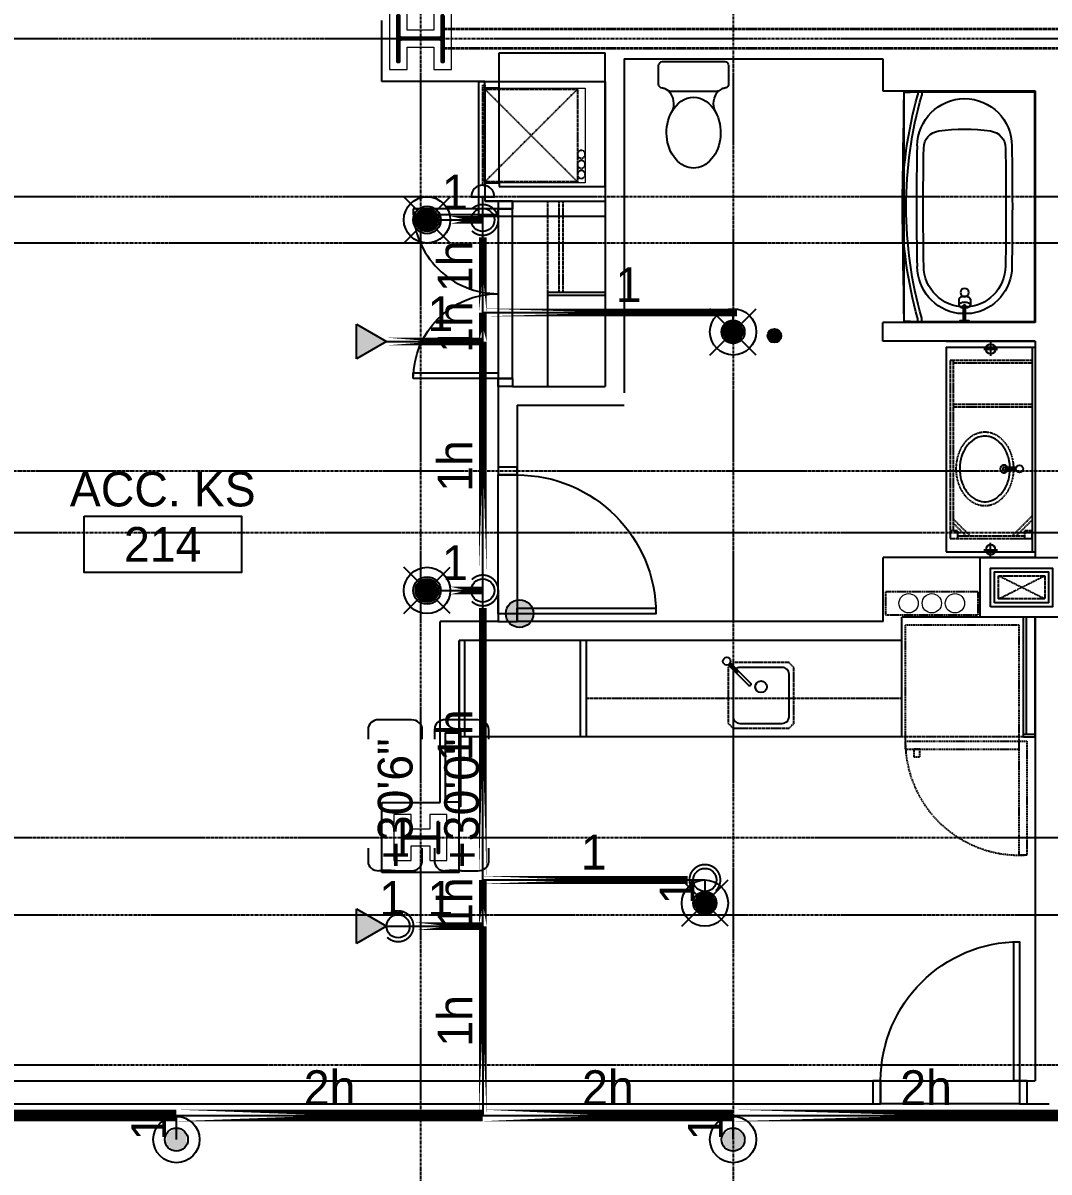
# Model space of a CAD drawing. Header units: inches. Extents: x -6955 to 13123, y -1334 to 3701.
# Drawn here: x 1257.6 to 1523.5, y 1671.9 to 1969.6 of the extents above; entities that cross this region are included whole.
import ezdxf
from ezdxf.enums import TextEntityAlignment as Align
from ezdxf.xclip import XClip

# ---------------------------------------------------------------- set-up
doc = ezdxf.new("R2010")
doc.units = ezdxf.units.IN
doc.header["$MEASUREMENT"] = 0
doc.header["$XCLIPFRAME"] = 2
for name, pattern in [('CENTER2', [1.125, 0.75, -0.125, 0.125, -0.125]), ('DASHDOT2', [0.5, 0.25, -0.125, 0, -0.125]), ('HIDDEN2', [0.1875, 0.125, -0.0625])]:
    doc.linetypes.add(name, pattern=pattern)
for name, color, linetype, lineweight in [('A-Detl-Hatch', 1, 'Continuous', 18), ('A-Detl-Wide', 2, 'Continuous', 35), ('S-Detl-Hatch', 1, 'Continuous', 18), ('S-Detl-Wide', 3, 'Continuous', 35)]:
    doc.layers.add(name, color=color, linetype=linetype, lineweight=lineweight)
for name, color, linetype in [('A-Door', 7, 'Continuous'), ('A-Door-Head', 8, 'Continuous'), ('A-Eqpm', 4, 'Continuous'), ('A-Eqpm-NIC', 5, 'DASHDOT2'), ('A-Flor-Case', 6, 'Continuous'), ('A-Flor-Case-Hidden', 8, 'HIDDEN2'), ('A-Flor-Outline', 4, 'Continuous'), ('A-Flor-Ovhd', 1, 'HIDDEN2'), ('A-Flor-Pfix', 7, 'Continuous'), ('A-Flor-Spcl', 5, 'Continuous'), ('A-Flor-Wall Mtd Fixture', 7, 'Continuous'), ('A-Grid(SmallScale)', 11, 'CENTER2'), ('A-HVAC', 6, 'HIDDEN2'), ('A-Tag-Rm(Scale)', 7, 'Continuous'), ('A-Wall-Full', 7, 'Continuous'), ('F-SPRK-HEAD-N', 2, 'Continuous'), ('F-SPRK-HEAD-N @ 1 (1)', 2, 'Continuous'), ('F-SPRK-HEAD-N @ 1 (2)', 2, 'Continuous'), ('F-SPRK-HEAD-N @ 48', 2, 'Continuous'), ('F-SPRK-HEAD-N @ 96', 2, 'Continuous'), ('headdn', 7, 'Continuous'), ('HEIGHT', 7, 'Continuous'), ('PIPEBL', 4, 'Continuous'), ('pipemn', 6, 'Continuous'), ('PIPESPC', 7, 'Continuous'), ('spk-cap', 7, 'Continuous'), ('spk-piperise', 7, 'Continuous'), ('TIDYPIPE', 7, 'Continuous')]:
    doc.layers.add(name, color=color, linetype=linetype)
doc.layers.add('G-Anno-Nplt', color=140, linetype='Continuous', lineweight=18, plot=False)
doc.styles.add('PIPE', font='PIPE.SHX')

# ---------------------------------------------------------------- blocks, each defined once
blk = doc.blocks.new('*U19')
at = {"layer": 'A-Detl-Hatch'}
h = blk.add_hatch(dxfattribs=at)
h.set_pattern_fill('ANSI32', color=256, scale=6, style=0)
h.set_pattern_definition([(45, (0, -6.06), (-1.591, 1.591), []), (45, (1.0607, -6.06), (-1.591, 1.591), [])])
edge = h.paths.add_edge_path()
edge.add_line((6, -12.12), (6, -11.515))
edge.add_line((6, -11.515), (0.795, -11.515))
edge.add_arc((0.795, -10.915), 0.6, 180, 270, ccw=False)
edge.add_line((0.195, -10.915), (0.195, -1.205))
edge.add_arc((0.795, -1.205), 0.6, 90, 180, ccw=False)
edge.add_line((0.795, -0.605), (6, -0.605))
edge.add_line((6, -0.605), (6, 0))
edge.add_line((6, 0), (-6, 0))
edge.add_line((-6, 0), (-6, -0.605))
edge.add_line((-6, -0.605), (-0.795, -0.605))
edge.add_arc((-0.795, -1.205), 0.6, 0, 90, ccw=False)
edge.add_line((-0.195, -1.205), (-0.195, -10.915))
edge.add_arc((-0.795, -10.915), 0.6, 270, 360, ccw=False)
edge.add_line((-0.795, -11.515), (-6, -11.515))
edge.add_line((-6, -11.515), (-6, -12.12))
edge.add_line((-6, -12.12), (6, -12.12))
at = {"color": 0, "linetype": 'ByBlock'}
blk.add_lwpolyline([(6, -12.12), (6, -11.515), (0.795, -11.515, -0.4142136), (0.195, -10.915), (0.195, -1.205, -0.4142136), (0.795, -0.605), (6, -0.605), (6, 0), (-6, 0), (-6, -0.605), (-0.795, -0.605, -0.4142136), (-0.195, -1.205), (-0.195, -10.915, -0.4142136), (-0.795, -11.515), (-6, -11.515), (-6, -12.12)], format="xyb", close=True, dxfattribs=at)
blk = doc.blocks.new('W12X65')
at = {"layer": 'S-Detl-Hatch'}
blk.add_lwpolyline([(13860.59, -7310.28), (13860.59, -7305.67), (13854.79, -7305.67), (13854.79, -7298.76), (13860.59, -7298.76), (13860.59, -7294.16), (13844.59, -7294.16), (13844.59, -7298.76), (13850.4, -7298.76), (13850.4, -7305.67), (13844.59, -7305.67), (13844.59, -7310.28)], close=True, dxfattribs=at)
at = {"layer": 'A-Detl-Wide'}
blk.add_blockref('*U19', (13852.59, -7296.16), dxfattribs=at)
blk = doc.blocks.new('*U18')
at = {"layer": 'A-Detl-Hatch'}
h = blk.add_hatch(dxfattribs=at)
h.set_pattern_fill('ANSI32', color=256, scale=6, style=0)
h.set_pattern_definition([(45, (0, -4.865), (-1.591, 1.591), []), (45, (1.0607, -4.865), (-1.591, 1.591), [])])
edge = h.paths.add_edge_path()
edge.add_line((3.98, -9.73), (3.98, -9.295))
edge.add_line((3.98, -9.295), (0.645, -9.295))
edge.add_arc((0.645, -8.795), 0.5, 180, 270, ccw=False)
edge.add_line((0.145, -8.795), (0.145, -0.935))
edge.add_arc((0.645, -0.935), 0.5, 90, 180, ccw=False)
edge.add_line((0.645, -0.435), (3.98, -0.435))
edge.add_line((3.98, -0.435), (3.98, 0))
edge.add_line((3.98, 0), (-3.98, 0))
edge.add_line((-3.98, 0), (-3.98, -0.435))
edge.add_line((-3.98, -0.435), (-0.645, -0.435))
edge.add_arc((-0.645, -0.935), 0.5, 0, 90, ccw=False)
edge.add_line((-0.145, -0.935), (-0.145, -8.795))
edge.add_arc((-0.645, -8.795), 0.5, -90, 0, ccw=False)
edge.add_line((-0.645, -9.295), (-3.98, -9.295))
edge.add_line((-3.98, -9.295), (-3.98, -9.73))
edge.add_line((-3.98, -9.73), (3.98, -9.73))
at = {"color": 0, "linetype": 'ByBlock'}
blk.add_lwpolyline([(3.98, -9.73), (3.98, -9.295), (0.645, -9.295, -0.4142136), (0.145, -8.795), (0.145, -0.935, -0.4142136), (0.645, -0.435), (3.98, -0.435), (3.98, 0), (-3.98, 0), (-3.98, -0.435), (-0.645, -0.435, -0.4142136), (-0.145, -0.935), (-0.145, -8.795, -0.4142136), (-0.645, -9.295), (-3.98, -9.295), (-3.98, -9.73)], format="xyb", close=True, dxfattribs=at)
blk = doc.blocks.new('W10X33')
at = {"layer": 'S-Detl-Hatch'}
blk.add_lwpolyline([(13773.78, -7310.28), (13773.78, -7305.84), (13769.95, -7305.84), (13769.95, -7300.98), (13773.78, -7300.98), (13773.78, -7296.55), (13761.82, -7296.55), (13761.82, -7300.98), (13765.66, -7300.98), (13765.66, -7305.84), (13761.82, -7305.84), (13761.82, -7310.28)], close=True, dxfattribs=at)
at = {"layer": 'A-Detl-Wide'}
blk.add_blockref('*U18', (13767.8, -7298.55), dxfattribs=at)
blk = doc.blocks.new('shower head')
for p, q in [((0.5, 0.25), (4.48, 0.25)), ((6.04, 1.5), (4.5, 1.5)), ((0.5, -0.25), (4.48, -0.25)), ((6.02, -1.5), (4.49, -1.5))]:
    blk.add_line(p, q)
blk.add_lwpolyline([(0, -1.12), (0.5, -1.12), (0.5, 1.12), (0, 1.12)], close=True)
at = {"extrusion": (0, 0, -1)}
for centre, start_param, end_param in [((4.5, 0), 4.878708, 10.826996), ((6.02, 0), 6.265998, 9.430839)]:
    blk.add_ellipse(centre, major_axis=(0, 1.5), ratio=0.483735, start_param=start_param, end_param=end_param, dxfattribs=at)
blk.add_open_spline([(4.48, 0.25), (4.49, 0.2), (4.49, 0.16), (4.49, 0.11), (4.5, 0.04), (4.5, -0.04), (4.49, -0.11), (4.49, -0.16), (4.49, -0.21), (4.48, -0.25)], degree=3, knots=[7.6339989, 7.6339989, 7.6339989, 7.6339989, 7.7552894, 7.7552894, 7.7552894, 7.9540134, 7.9540134, 7.9540134, 8.074038, 8.074038, 8.074038, 8.074038])
blk = doc.blocks.new('shower curtain rod')
for p, q in [((-59.75, 0), (-60, 0)), ((-59.75, -2.5), (-59.75, 0)), ((-0.25, 0), (0, 0)), ((-0.25, -2.5), (-0.25, 0)), ((-59.75, -2.5), (-60, -2.5)), ((-59.75, -0.75), (-58.86, -0.75)), ((-59.75, -1.75), (-59, -1.75)), ((-0.25, -0.75), (-1.14, -0.75)), ((-0.25, -1.75), (-1, -1.75)), ((-0.25, -2.5), (0, -2.5))]:
    blk.add_line(p, q)
for centre, radius, start, end in [((-30, 101.37), 107.12, 254.2934, 285.7066), ((-30, 101.34), 106.09, 254.2167, 285.7833)]:
    blk.add_arc(centre, radius, start, end)
blk = doc.blocks.new('ADA Tub')
for p, q in [((0.12, -32.25), (0.12, -0.31)), ((59.44, -0.12), (0.31, -0.12)), ((59.63, -32.25), (59.63, -0.31)), ((2.25, -16.5), (2.25, -20)), ((0.19, -33.86), (0.19, -32.36)), ((59.56, -33.86), (59.56, -32.36)), ((-0.07, -33.87), (59.81, -33.87))]:
    blk.add_line(p, q)
blk.add_circle((7.62, -18.25), 1.09)
for centre, radius, start, end in [((0.31, -0.31), 0.188, 90, 180), ((59.44, -0.31), 0.188, 0, 90), ((30, -982.48), 976.6, 89.08325, 90.91675), ((14.37, -18.25), 12.25, 90, 171.7868), ((14.5, -18.25), 10.59, 90, 180), ((29.77, -940.73), 933.2, 89.06218, 90.93782), ((45.05, -12.16), 4.5, 8.0478, 90), ((45.62, -18.25), 12.25, 270, 90), ((1.97, -18.25), 48, 351.9522, 8.0478), ((14.37, -18.25), 12.25, 188.2132, 270), ((14.5, -18.25), 10.59, 180, 270), ((45.05, -24.34), 4.5, 270, 351.9522), ((29.77, 904.23), 933.2, 269.06218, 270.93782), ((0.25, -32.25), 0.13, 180, 241.143), ((30, 945.98), 976.6, 269.08325, 270.91675), ((59.5, -32.25), 0.13, 298.857, 0), ((0.25, -33.69), 0.13, 246.6399, 270), ((29.87, 1136.13), 1170.38, 268.54955, 271.45045), ((59.81, -33.81), 0.06, 270, 0)]:
    blk.add_arc(centre, radius, start, end)
at = {"layer": 'A-Flor-Pfix'}
blk.add_blockref('shower head', (-0.13, -18.25), dxfattribs=at)
at = {"layer": 'A-Flor-Spcl'}
blk.add_blockref('shower curtain rod', (59.87, -28.62), dxfattribs=at)
blk = doc.blocks.new('Toiliet American Std Cadet Pro')
for p, q in [((5.84, 9.06), (1, 9.06)), ((0, 8.06), (0, -8.06)), ((6.84, 7.9), (6.84, 8.06)), ((7.53, 6.52), (7, 7.36)), ((7.69, -5.98), (7.69, 5.98)), ((6.84, -8.06), (6.84, -7.9)), ((7, -7.36), (7.53, -6.52)), ((1, -9.06), (5.84, -9.06))]:
    blk.add_line(p, q)
for centre, radius, start, end in [((1, 8.06), 1, 90, 180), ((5.84, 8.06), 1, 0, 90), ((7.84, 7.9), 1, 180, 212.4157), ((6.69, 5.98), 1, 0, 32.4157), ((10.89, 10.1), 4.91, 226.8784, 295.5831), ((10.89, -10.1), 4.91, 64.417, 133.1217), ((1, -8.06), 1, 180, 270), ((5.84, -8.06), 1, 270, 0), ((7.84, -7.9), 1, 147.5844, 180), ((6.69, -5.98), 1, 327.5844, 0)]:
    blk.add_arc(centre, radius, start, end)
for start_param, end_param in [(4.086017, 8.480354), (2.197169, 4.086017)]:
    blk.add_ellipse((18.39, 0), major_axis=(9.17, 0), ratio=0.762999, start_param=start_param, end_param=end_param)
blk = doc.blocks.new('22in door')
blk.add_lwpolyline([(0, -22), (1.5, -22), (1.5, 0), (0, 0)], close=True)
blk.add_arc((0, 0), 22, 270, 0)
blk = doc.blocks.new('36in door')
blk.add_lwpolyline([(-1.5, -36), (0, -36), (0, 0), (-1.5, 0)], close=True)
blk.add_arc((0, 0), 36, 180, 270)
blk = doc.blocks.new('HVAC UNIT NICHE')
at = {"layer": 'A-Door-Head'}
blk.add_lwpolyline([(4, 0), (28.5, 0), (28.5, -3.75), (4, -3.75)], close=True, dxfattribs=at)
at = {"layer": 'A-HVAC'}
for p, q in [((4.25, 0), (28.25, -24)), ((4.25, -24), (28.25, 0))]:
    blk.add_line(p, q, dxfattribs=at)
for points in [[(3.25, 0), (29.25, 0), (29.25, 0.5), (3.25, 0.5)], [(4.25, -24), (28.25, -24), (28.25, 0), (4.25, 0)]]:
    blk.add_lwpolyline(points, close=True, dxfattribs=at)
for centre in [(21.13, -25), (23.75, -25), (26.36, -25)]:
    blk.add_circle(centre, 1, dxfattribs=at)
at = {"layer": 'A-Wall-Full'}
for p, q in [((4, 0), (0, 0)), ((4, -3.75), (4, 0)), ((28.5, 0), (33.25, 0)), ((28.5, -3.75), (28.5, 0)), ((33.25, 0), (33.25, -26)), ((4, -3.75), (0, -3.75)), ((28.5, -3.75), (29.5, -3.75)), ((29.5, -3.75), (29.5, -26))]:
    blk.add_line(p, q, dxfattribs=at)
at = {"layer": 'G-Anno-Nplt'}
blk.add_lwpolyline([(4, 0), (4, -26), (28.5, -26), (28.5, 0)], close=True, dxfattribs=at)
blk = doc.blocks.new('sink1915rear')
for p, q in [((-0.37, -1.9), (-0.37, -5.29)), ((-0.12, -1.97), (-0.12, -4.54)), ((0.13, -1.97), (0.13, -4.54)), ((0.38, -1.9), (0.38, -5.29)), ((0.38, -5.29), (-0.37, -5.29)), ((0.13, -4.54), (-0.12, -4.54))]:
    blk.add_line(p, q)
blk.add_circle((0, -1.04), 0.938)
for start, end in [(112.0243, 67.9757), (138.5829, 221.4171), (318.587, 41.413), (264.1135, 275.8865)]:
    blk.add_arc((0, -5.04), 1, start, end)
blk.add_open_spline([(-0.75, -3.54), (-1.37, -3.58), (-1.99, -3.68), (-3.59, -4.07), (-4.53, -4.46), (-6.15, -5.47), (-6.84, -6.09), (-7.86, -7.44), (-8.21, -8.17), (-8.46, -9.28), (-8.5, -9.65), (-8.5, -10.01), (-8.5, -10.59), (-8.4, -11.17), (-7.93, -12.47), (-7.49, -13.18), (-6.28, -14.46), (-5.51, -15.02), (-3.75, -15.9), (-2.76, -16.21), (-0.69, -16.54), (0.38, -16.56), (2.47, -16.29), (3.47, -16), (5.27, -15.17), (6.07, -14.63), (7.34, -13.38), (7.81, -12.68), (8.41, -11.21), (8.54, -10.45), (8.44, -8.94), (8.22, -8.19), (7.42, -6.76), (6.85, -6.1), (5.41, -4.95), (4.55, -4.47), (2.7, -3.81), (1.74, -3.61), (0.75, -3.54)], degree=3, knots=[4.798605, 4.798605, 4.798605, 4.798605, 5.014176, 5.014176, 5.378501, 5.378501, 5.742827, 5.742827, 6.107152, 6.107152, 6.283185, 6.283185, 6.283185, 6.561131, 6.561131, 6.925457, 6.925457, 7.289782, 7.289782, 7.654107, 7.654107, 8.018433, 8.018433, 8.382758, 8.382758, 8.747084, 8.747084, 9.111409, 9.111409, 9.475734, 9.475734, 9.84006, 9.84006, 10.204385, 10.204385, 10.56871, 10.56871, 10.909356, 10.909356, 10.909356, 10.909356])
at = {"layer": 'A-Flor-Case-Hidden', "linetype": 'HIDDEN2', "ltscale": 0.25}
blk.add_ellipse((0, -10.01), major_axis=(-9.5, 0), ratio=0.789474, start_param=4.791408, end_param=10.916548, dxfattribs=at)
blk = doc.blocks.new('wall sconce')
for p, q in [((0, 0), (3.75, 0)), ((2, -1.75), (2, 1.75))]:
    blk.add_line(p, q)
blk.add_circle((2, 0), 1.25)
blk = doc.blocks.new('41in Std Vanity')
at = {"layer": 'A-Flor-Case'}
for p, q in [((23, 54.5), (0, 54.5)), ((0.75, 1.5), (0.75, 54.5)), ((23, 1.5), (23, 54.5)), ((23, 1.5), (0, 1.5))]:
    blk.add_line(p, q, dxfattribs=at)
at = {"layer": 'A-Flor-Case-Hidden'}
for p, q in [((22, 51.12), (0.75, 51.12)), ((22, 4.88), (22, 51.12)), ((4.83, 50.38), (0.75, 46.3)), ((5.89, 50.38), (0.75, 45.24)), ((20, 50.38), (2.75, 50.38)), ((16.86, 50.38), (21.25, 45.99)), ((17.92, 50.38), (21.25, 47.05)), ((21.25, 4.88), (21.25, 49.12)), ((21.25, 17), (0.75, 17)), ((21.25, 16.25), (0.75, 16.25)), ((21.25, 5.62), (0.75, 5.62)), ((22, 4.88), (0.75, 4.88))]:
    blk.add_line(p, q, dxfattribs=at)
for points in [[(0.75, 49.12), (2.75, 49.12), (2.75, 51.12), (0.75, 51.12)], [(20, 49.12), (22, 49.12), (22, 51.12), (20, 51.12)]]:
    blk.add_lwpolyline(points, close=True, dxfattribs=at)
at = {"layer": 'A-Wall-Full'}
for p, q in [((0, 0), (0, 56)), ((0, 56), (23, 56)), ((23, 0), (0, 0))]:
    blk.add_line(p, q, dxfattribs=at)
at = {"layer": 'A-Flor-Pfix', "rotation": 90}
blk.add_blockref('sink1915rear', (2.99, 33.06), dxfattribs=at)
at = {"layer": 'A-Flor-Wall Mtd Fixture', "xscale": -1, "rotation": 90}
blk.add_blockref('wall sconce', (11.5, 56), dxfattribs=at)
at = {"layer": 'A-Flor-Wall Mtd Fixture', "rotation": 90}
blk.add_blockref('wall sconce', (11.5, 0), dxfattribs=at)
blk = doc.blocks.new('Plumbing Chase')
at = {"layer": 'A-Flor-Outline', "linetype": 'HIDDEN2', "ltscale": 0.5}
blk.add_lwpolyline([(0.625, 0), (6.625, 0), (6.625, 24), (0.625, 24)], close=True, dxfattribs=at)
at = {"layer": 'G-Anno-Nplt'}
for centre in [(3.625, 18), (3.625, 12), (3.625, 6)]:
    blk.add_circle(centre, 2.5, dxfattribs=at)
blk = doc.blocks.new('Single 12x6 HVAC Shaft')
at = {"layer": 'A-Flor-Outline'}
blk.add_lwpolyline([(3.75, 17.75), (11.75, 17.75), (11.75, 3.75), (3.75, 3.75)], close=True, dxfattribs=at)
at = {"layer": 'A-HVAC'}
for p, q in [((4.75, 16.75), (10.75, 4.75)), ((4.75, 4.75), (10.75, 16.75))]:
    blk.add_line(p, q, dxfattribs=at)
blk.add_lwpolyline([(4.75, 16.75), (10.75, 16.75), (10.75, 4.75), (4.75, 4.75)], close=True, dxfattribs=at)
at = {"layer": 'A-Wall-Full'}
for points in [[(0, 21.5), (15.5, 21.5), (15.5, 0), (0, 0)], [(2.75, 18.75), (12.75, 18.75), (12.75, 2.75), (2.75, 2.75)]]:
    blk.add_lwpolyline(points, close=True, dxfattribs=at)
blk = doc.blocks.new('Rm Tag')
blk.add_lwpolyline([(-0.2124, 0.0759), (0.2124, 0.0759), (0.2124, -0.0759), (-0.2124, -0.0759)], close=True)
for p in [(0, 0.2858), (0, 0.1493), (0, 0)]:
    blk.add_attdef('XXX', text='', height=0.0938).set_placement(p, align=Align.MIDDLE_CENTER)
blk = doc.blocks.new('kitchen faucet')
for p, q in [((0.93, 0.38), (8.38, 0.38)), ((1, 0.12), (4, 0.12)), ((4, -0.12), (4, 0.12)), ((0.93, -0.38), (8.38, -0.38)), ((1, -0.12), (4, -0.12))]:
    blk.add_line(p, q)
blk.add_circle((0, 0), 1)
blk.add_arc((8.38, 0), 0.375, 270, 90)
blk = doc.blocks.new('kitchen sink')
blk.add_lwpolyline([(-14.94, -6.97, 0.143329), (-14, -7.25), (-3, -7.25, 0.414214), (-1.25, -5.5), (-1.25, 5.5, 0.414214), (-3, 7.25), (-14, 7.25, 0.414214), (-15.75, 5.5), (-15.75, -5.5, 0.143329), (-15.47, -6.44, 0.143329)], format="xyb")
blk.add_circle((-10.75, 0), 1.5)
at = {"layer": 'A-Flor-Case-Hidden'}
for p, q in [((-15.75, 8.5), (-17, 7.25)), ((-1.25, 8.5), (0, 7.25)), ((-16.64, -7.61), (-17, -7.25)), ((-15.75, -8.5), (-16.11, -8.14)), ((-1.25, -8.5), (0, -7.25))]:
    blk.add_line(p, q, dxfattribs=at)
for points in [[(-17, 7.25), (-17, -7.25)], [(-1.25, 8.5), (-15.75, 8.5)], [(0, -7.25), (0, 7.25)], [(-15.75, -8.5), (-1.25, -8.5)]]:
    blk.add_lwpolyline(points, dxfattribs=at)
at = {"rotation": 45.00000000000001}
blk.add_blockref('kitchen faucet', (-17.38, -8.88), dxfattribs=at)
blk = doc.blocks.new('refrigerator')
blk.add_line((-30.125, 0), (-30.125, -29.5))
for points in [[(-32.125, -29.5), (0, -29.5), (0, 0), (-32.125, 0)], [(-34.125, -3.75), (-32.125, -3.75), (-32.125, -2.25), (-34.125, -2.25)], [(-59.625, -31.5), (-59.625, -29.5), (-30.125, -29.5), (-30.125, -31.5)]]:
    blk.add_lwpolyline(points, close=True)
blk.add_arc((-30.125, -29.5), 29.5, 90, 183.88744)
blk = doc.blocks.new('fridge cubby')
at = {"layer": 'A-Flor-Case'}
for p, q in [((-31, -31.5), (0, -31.5)), ((-31, -31.5), (-31, -34.5)), ((-30.25, -31.5), (-30.25, -34.5)), ((-30.25, -32.25), (0, -32.25))]:
    blk.add_line(p, q, dxfattribs=at)
at = {"layer": 'A-Flor-Ovhd'}
blk.add_line((-31, -31.5), (-31, 0.125), dxfattribs=at)
at = {"layer": 'A-Eqpm-NIC'}
blk.add_blockref('refrigerator', (-2, -0.875), dxfattribs=at)
blk = doc.blocks.new('*U84')
at = {"lineweight": 0}
h = blk.add_hatch(color=7, dxfattribs=at)
h.dxf.hatch_style = 1
edge = h.paths.add_edge_path()
edge.add_arc((0, 0), 0.0371, 0, 360)
blk.add_circle((0, 0), 0.0371)
blk = doc.blocks.new('*U302')
at = {"layer": 'F-SPRK-HEAD-N @ 1 (1)'}
blk.add_blockref('*U84', (1386.28, 1816.58), dxfattribs=at)
at = {"layer": 'F-SPRK-HEAD-N @ 1 (2)'}
blk.add_blockref('*U84', (1386.28, 1816.58), dxfattribs=at)
at = {"layer": 'F-SPRK-HEAD-N @ 48', "xscale": 48, "yscale": 48, "zscale": 48}
blk.add_blockref('*U84', (1452.28, 1888.58), dxfattribs=at)
at = {"layer": 'F-SPRK-HEAD-N @ 96', "xscale": 96, "yscale": 96, "zscale": 96}
blk.add_blockref('*U84', (1386.28, 1816.58), dxfattribs=at)
blk = doc.blocks.new('*U303')
at = {"layer": 'F-SPRK-HEAD-N @ 1 (1)'}
blk.add_blockref('*U84', (1362.28, 1822.58), dxfattribs=at)
at = {"layer": 'F-SPRK-HEAD-N @ 1 (2)'}
blk.add_blockref('*U84', (1362.28, 1822.58), dxfattribs=at)
at = {"layer": 'F-SPRK-HEAD-N @ 48', "xscale": 48, "yscale": 48, "zscale": 48}
blk.add_blockref('*U84', (1362.28, 1822.58), dxfattribs=at)
at = {"layer": 'F-SPRK-HEAD-N @ 96', "xscale": 96, "yscale": 96, "zscale": 96}
blk.add_blockref('*U84', (1362.28, 1822.58), dxfattribs=at)
blk = doc.blocks.new('*U304')
at = {"layer": 'F-SPRK-HEAD-N @ 1 (1)'}
blk.add_blockref('*U84', (1362.28, 1918.58), dxfattribs=at)
at = {"layer": 'F-SPRK-HEAD-N @ 1 (2)'}
blk.add_blockref('*U84', (1362.28, 1918.58), dxfattribs=at)
at = {"layer": 'F-SPRK-HEAD-N @ 48', "xscale": 48, "yscale": 48, "zscale": 48}
blk.add_blockref('*U84', (1362.28, 1918.58), dxfattribs=at)
at = {"layer": 'F-SPRK-HEAD-N @ 96', "xscale": 96, "yscale": 96, "zscale": 96}
blk.add_blockref('*U84', (1362.28, 1918.58), dxfattribs=at)
blk = doc.blocks.new('side2')
for p, q in [((0, 0), (7.79, 4.5)), ((7.79, 4.5), (7.79, -4.5)), ((7.79, -4.5), (0, 0))]:
    blk.add_line(p, q)
blk.add_solid([(7.79, -4.5), (0, 0), (7.79, 4.5)])
blk = doc.blocks.new('rise')
blk.add_circle((0, 0), 3)
blk = doc.blocks.new('dpend2')
for p, q in [((-6, -6), (6, 6)), ((6, -6), (-6, 6))]:
    blk.add_line(p, q)
for radius in [6, 3]:
    blk.add_circle((0, 0), radius)
for points in [[(0, 0), (0, 3), (-2.12, 2.14)], [(0, 0), (0, 3), (2.12, 2.14)], [(0, 0), (-3, 0), (-2.08, 2.07)], [(0, 0), (-3, 0), (-2.08, -2.07)], [(0, 0), (0, -3), (-2.12, -2.14)], [(0, 0), (3, 0), (2.08, 2.07)], [(0, 0), (3, 0), (2.08, -2.07)], [(0, 0), (0, -3), (2.12, -2.14)]]:
    blk.add_solid(points)
blk = doc.blocks.new('dpend1')
for radius in [6, 3]:
    blk.add_circle((0, 0), radius)
for points in [[(0.01, 2.97), (-2.53, -1.59), (-2.62, 1.36)], [(0.01, 2.97), (-2.49, -1.59), (2.52, -1.59)], [(2.52, -1.59), (0.01, 2.97), (2.6, 1.47)], [(2.52, -1.59), (-2.53, -1.59), (0.01, -2.98)]]:
    blk.add_solid(points)
blk = doc.blocks.new('PIPESPC')
at = {"layer": 'PIPESPC', "style": 'PIPE', "width": 0.9}
blk.add_attdef('SIZE', text='', height=9, dxfattribs=at).set_placement((0, 4.02), align=Align.CENTER)
at = {"layer": 'PIPESPC', "style": 'PIPE', "flags": 1}
blk.add_attdef('SCHED', (25.3, 3.89), '', height=9, dxfattribs=at)
blk = doc.blocks.new('CAP')
blk.add_line((0, 3), (0, -3))
blk.add_arc((0, 0), 3, 270, 90)
blk = doc.blocks.new('HEIGHTZ')
at = {"layer": 'HEIGHT'}
blk.add_attdef('HEIGHT', (7.81, 2), '', height=9, dxfattribs=at)
blk = doc.blocks.new('HITEBOX')
at = {"layer": 'HEIGHT', "const_width": 0.2}
for points in [[(6.51, 7.59), (2.14, 7.59, 0.423952), (-0.76, 4.59, -0.016569), (-0.76, 0), (-0.76, -4.59, 0.404541), (2.14, -7.59), (6.51, -7.59)], [(41.76, -7.59), (44.89, -7.59, 0.404851), (47.99, -4.59), (47.99, 4.59, 0.423639), (44.89, 7.59), (41.76, 7.59)]]:
    blk.add_lwpolyline(points, format="xyb", dxfattribs=at)
blk = doc.blocks.new('TIDYRUN')
at = {"const_width": 0.5}
blk.add_lwpolyline([(-2.83, 2.83, -2.414214), (-2.83, -2.83, -1.737895)], format="xyb", dxfattribs=at)

msp = doc.modelspace()

# ---------------------------------------------------------------- linework, layer by layer
at = {"layer": 'A-Door'}
for points in [[(1380.7247, 1921.4604), (1384.4747, 1921.4604), (1384.4747, 1923.4604), (1380.7247, 1923.4604)], [(1380.7247, 1877.4604), (1384.4747, 1877.4604), (1384.4747, 1875.4604), (1380.7247, 1875.4604)], [(1380.7247, 1854.5129), (1380.7247, 1852.5129), (1385.5997, 1852.5129), (1385.5997, 1854.5129)], [(1380.7247, 1816.5129), (1380.7247, 1814.5129), (1385.5997, 1814.5129), (1385.5997, 1816.5129)], [(1477.8297, 1689.5854), (1479.8297, 1689.5854), (1479.8297, 1695.5854), (1477.8297, 1695.5854)], [(1515.8297, 1689.5854), (1517.8297, 1689.5854), (1517.8297, 1695.5854), (1515.8297, 1695.5854)]]:
    msp.add_lwpolyline(points, close=True, dxfattribs=at)
at = {"layer": 'A-Door-Head'}
for points in [[(1380.7247, 1877.4604), (1384.4747, 1877.4604), (1384.4747, 1921.4604), (1380.7247, 1921.4604)], [(1380.7247, 1816.5129), (1380.7247, 1852.5129), (1385.5997, 1852.5129), (1385.5997, 1816.5129)], [(1515.8297, 1689.5854), (1479.8297, 1689.5854), (1479.8297, 1695.5854), (1515.8297, 1695.5854)]]:
    msp.add_lwpolyline(points, close=True, dxfattribs=at)
at = {"layer": 'A-Eqpm'}
for points in [[(1370.5797, 1786.7089), (1370.5797, 1766.7089), (1371.0797, 1766.7089), (1371.0797, 1786.7089)], [(1370.5797, 1785.7089), (1370.5797, 1767.7089), (1367.0797, 1767.7089), (1367.0797, 1785.7089)]]:
    msp.add_lwpolyline(points, close=True, dxfattribs=at)
at = {"layer": 'A-Flor-Case'}
for p, q in [((1393.4747, 1899.8302), (1393.4747, 1875.4604)), ((1393.4747, 1899.8302), (1408.4747, 1899.8302)), ((1393.4747, 1899.0802), (1408.4747, 1899.0802)), ((1370.5797, 1784.6379), (1370.5797, 1809.6379)), ((1372.0797, 1784.6379), (1372.0797, 1809.6379)), ((1402.0797, 1784.6379), (1402.0797, 1809.6379)), ((1403.5797, 1784.6379), (1403.5797, 1809.6379)), ((1485.3297, 1784.6379), (1485.3297, 1809.6379)), ((1485.3297, 1784.6379), (1370.5797, 1784.6379))]:
    msp.add_line(p, q, dxfattribs=at)
at = {"layer": 'A-Flor-Ovhd'}
for p, q in [((1393.4747, 1923.4604), (1393.4747, 1899.8302)), ((1396.4747, 1923.4604), (1396.4747, 1899.8302)), ((1397.4747, 1923.4604), (1397.4747, 1899.8302)), ((1485.3297, 1794.6379), (1485.3297, 1809.6379)), ((1485.3297, 1794.6379), (1403.5797, 1794.6379))]:
    msp.add_line(p, q, dxfattribs=at)
at = {"layer": 'A-Grid(SmallScale)'}
for p, q in [((1360.5897, 3132.3201), (1360.5897, 1223.6428)), ((1441.5897, 3132.3201), (1441.5897, 1223.6428)), ((-6.4103, 1965.5773), (3801.5897, 1965.5773)), ((3801.5897, 1912.5773), (-6.4103, 1912.5773)), ((17.7045, 1853.5773), (3801.5897, 1853.5773)), ((-6.4103, 1837.5773), (3801.5897, 1837.5773)), ((19.3911, 1758.5773), (3801.5897, 1758.5773)), ((-6.4103, 1738.5773), (3801.5897, 1738.5773)), ((3799.5897, 1699.5773), (8.3999, 1699.5773))]:
    msp.add_line(p, q, dxfattribs=at)
msp.add_lwpolyline([(3801.5897, 1924.5773), (18.5272, 1924.5773), (6.4647, 1939.3898), (-40.7853, 1939.3898)], dxfattribs=at)
at = {"layer": 'A-Wall-Full'}
for p, q in [((1350.5997, 1954.4604), (1350.5997, 1970.2104)), ((1381.0191, 1961.8354), (1408.4747, 1961.8354)), ((1381.0191, 1954.3506), (1381.0191, 1961.8354)), ((1408.4747, 1927.2104), (1408.4747, 1961.8354)), ((1413.3497, 1960.3354), (1480.433, 1960.3354)), ((1413.3497, 1960.3354), (1413.3497, 1873.7926)), ((1480.433, 1960.3354), (1480.433, 1952.0029)), ((1377.2691, 1954.4604), (1350.5997, 1954.4604)), ((1480.433, 1952.0029), (1519.8297, 1952.0029)), ((1519.8297, 1952.0029), (1519.8297, 1891.9701)), ((1403.2691, 1927.2104), (1408.4747, 1927.2104)), ((1380.7247, 1923.4604), (1377.2691, 1923.4604)), ((1384.4747, 1923.4604), (1408.4747, 1923.4604)), ((1384.4747, 1923.4604), (1384.4747, 1921.4604)), ((1408.4747, 1923.4604), (1408.4747, 1875.4604)), ((1384.4747, 1921.4604), (1380.7247, 1921.4604)), ((1519.8297, 1892.0129), (1480.433, 1892.0129)), ((1480.433, 1887.1379), (1480.433, 1892.0129)), ((1519.8297, 1887.1379), (1480.433, 1887.1379)), ((1519.8297, 1887.0951), (1519.8297, 1831.1379)), ((1380.7247, 1877.4604), (1380.7247, 1852.5129)), ((1384.4747, 1877.4604), (1380.7247, 1877.4604)), ((1384.4747, 1877.4604), (1384.4747, 1875.4604)), ((1384.4747, 1875.4604), (1408.4747, 1875.4604)), ((1385.5997, 1870.5854), (1413.3497, 1870.5854)), ((1385.5997, 1870.5854), (1385.5997, 1852.5129)), ((1385.5997, 1852.5129), (1380.7247, 1852.5129)), ((1519.8297, 1831.1379), (1480.4547, 1831.1379)), ((1480.4547, 1814.5129), (1480.4547, 1831.1379)), ((1380.7247, 1822.5129), (1380.7247, 1814.5129)), ((1385.5997, 1822.5129), (1385.5997, 1814.5129)), ((1385.5997, 1816.5129), (1380.7247, 1816.5129)), ((1380.7247, 1814.5129), (1365.7047, 1814.5129)), ((1365.7047, 1767.6904), (1365.7047, 1814.5129)), ((1480.4547, 1814.5129), (1385.5997, 1814.5129)), ((1519.8297, 1815.6379), (1485.3297, 1815.6379)), ((1485.3297, 1809.6379), (1485.3297, 1815.6379)), ((1519.8297, 1815.6379), (1519.8297, 1695.5854)), ((1519.8297, 1784.6379), (1519.8297, 1815.6379)), ((1370.5797, 1749.4804), (1370.5797, 1809.6379)), ((1370.5797, 1809.6379), (1370.5797, 1784.6379)), ((1485.3297, 1809.6379), (1370.5797, 1809.6379)), ((1370.5797, 1787.8451), (1370.5797, 1787.8451)), ((1350.5997, 1767.6904), (1365.7047, 1767.6904)), ((1350.5997, 1749.4804), (1350.5997, 1767.6904)), ((1370.5797, 1749.4804), (1350.5997, 1749.4804)), ((1226.0797, 1695.5854), (1479.8297, 1695.5854)), ((1479.8297, 1695.5854), (1479.8297, 1689.5854)), ((1515.8297, 1695.5854), (1519.8297, 1695.5854)), ((1515.8297, 1695.5854), (1515.8297, 1689.5854)), ((1217.5897, 1689.5854), (1479.8297, 1689.5854)), ((1515.8297, 1689.5854), (1523.4547, 1689.5854))]:
    msp.add_line(p, q, dxfattribs=at)
at = {"layer": 'HEIGHT'}
for points in [[(1354.0326, 1735.5823, 0, 2, 0), (1354.0326, 1740.5823, 0, 0, 0), (1354.0326, 1750.5823, 0, 0, 0)], [(1371.2454, 1735.5823, 0, 2, 0), (1371.2454, 1740.5823, 0, 0, 0), (1371.2454, 1750.5823, 0, 0, 0)]]:
    msp.add_lwpolyline(points, format="xyseb", dxfattribs=at)
at = {"layer": 'PIPEBL'}
for p, q in [((1376.7331, 1918.5823), (1376.7331, 1924.5823)), ((1362.2826, 1918.5823), (1376.7331, 1918.5823)), ((1376.7331, 1894.5823), (1376.7331, 1918.5823)), ((1376.7331, 1894.5823), (1441.5897, 1894.5823)), ((1376.7331, 1887.0823), (1376.7331, 1894.5823)), ((1441.5897, 1889.5823), (1441.5897, 1894.5823)), ((1351.7826, 1887.0823), (1376.7331, 1887.0823)), ((1376.7331, 1822.5823), (1376.7331, 1887.0823)), ((1362.2826, 1822.5823), (1376.7331, 1822.5823)), ((1376.7331, 1747.5823), (1376.7331, 1822.5823)), ((1376.7331, 1735.5823), (1376.7331, 1747.5823)), ((1376.7331, 1747.5823), (1434.2826, 1747.5823)), ((1434.2826, 1747.5823), (1434.2826, 1741.5823)), ((1351.7826, 1735.5823), (1354.7826, 1735.5823)), ((1354.7826, 1735.5823), (1376.7331, 1735.5823)), ((1376.7331, 1735.5823), (1376.7331, 1686.5773)), ((1297.3397, 1680.3201), (1297.3397, 1686.5773)), ((1441.5897, 1680.3201), (1441.5897, 1686.5773))]:
    msp.add_line(p, q, dxfattribs=at)
at = {"layer": 'pipemn'}
for p, q in [((1151.0897, 1686.5773), (1297.3397, 1686.5773)), ((1297.3397, 1686.5773), (1376.7331, 1686.5773)), ((1376.7331, 1686.5773), (1441.5897, 1686.5773)), ((1441.5897, 1686.5773), (1541.5897, 1686.5773))]:
    msp.add_line(p, q, dxfattribs=at)
at = {"layer": 'S-Detl-Wide', "linetype": 'HIDDEN2'}
for p, q in [((1366.6497, 1968.0773), (1614.5297, 1968.0773)), ((1366.6497, 1963.0773), (1614.5297, 1963.0773))]:
    msp.add_line(p, q, dxfattribs=at)
at = {"layer": 'TIDYPIPE', "color": 7}
for points, const_width in [([(1368.2826, 1918.5823), (1376.7331, 1918.5823)], 2), ([(1376.7331, 1894.5823), (1376.7331, 1914.0823)], 2), ([(1376.7331, 1894.5823), (1442.5897, 1894.5823)], 2), ([(1376.7331, 1887.0823), (1376.7331, 1894.5823)], 2), ([(1351.7826, 1887.0823), (1376.7331, 1887.0823)], 2), ([(1376.7331, 1827.0823), (1376.7331, 1887.0823)], 2), ([(1368.2826, 1822.5823), (1376.7331, 1822.5823)], 2), ([(1376.7331, 1747.5823), (1376.7331, 1818.0823)], 2), ([(1376.7331, 1747.5823), (1429.7826, 1747.5823)], 2), ([(1376.7331, 1735.5823), (1376.7331, 1747.5823)], 2), ([(1359.2826, 1735.5823), (1376.7331, 1735.5823)], 2), ([(1376.7331, 1686.5773), (1376.7331, 1735.5823)], 2), ([(1151.0897, 1686.5773), (1297.3397, 1686.5773)], 3), ([(1297.3397, 1686.5773), (1376.7331, 1686.5773)], 3), ([(1376.7331, 1686.5773), (1441.5897, 1686.5773)], 3), ([(1441.5897, 1686.5773), (1541.5897, 1686.5773)], 3)]:
    msp.add_lwpolyline(points, close=True, dxfattribs=dict(at, const_width=const_width))

# ---------------------------------------------------------------- block references
for name, p, rotation in [('W12X65', (-5941.6281, -11887.0174), 90), ('41in Std Vanity', (1519.8297, 1887.1379), 179.9999999999644), ('Single 12x6 HVAC Shaft', (1527.0797, 1815.6379), 90), ('Plumbing Chase', (1481.0797, 1822.8879), 270), ('fridge cubby', (1485.3297, 1815.6379), 90), ('W10X33', (-5942.8231, -12009.2155), 90), ('W10X33', (-5942.8231, -12009.2235), 90)]:
    msp.add_blockref(name, p, dxfattribs=dict(rotation=rotation))
ref = msp.add_blockref('HVAC UNIT NICHE', (1377.2691, 1956.7104), dxfattribs=dict(xscale=-1, rotation=90))
XClip(ref).set_block_clipping_path([(2.25, -31.2055830098), (37.25, 1.5796836048)])
at = {"layer": 'A-Door', "rotation": 270}
msp.add_blockref('22in door', (1380.7247, 1921.4604), dxfattribs=at)
at = {"layer": 'A-Door', "extrusion": (0, 0, -1), "zscale": -1}
for name, p, rotation in [('22in door', (-1380.7247, 1877.4604), 90), ('36in door', (-1385.5997, 1816.5129), 270), ('36in door', (-1515.8297, 1695.5854), 180)]:
    msp.add_blockref(name, p, dxfattribs=dict(at, rotation=rotation))
at = {"layer": 'A-Flor-Pfix', "extrusion": (0, 0, -1)}
for name, p, zscale, rotation in [('Toiliet American Std Cadet Pro', (-1431.3497, 1959.5854), -0.9999999999999991, 270.0001459485158), ('ADA Tub', (-1519.8297, 1892.1297), -1, 90)]:
    msp.add_blockref(name, p, dxfattribs=dict(at, zscale=zscale, rotation=rotation))
at = {"layer": 'A-Flor-Pfix', "rotation": 270}
msp.add_blockref('kitchen sink', (1448.8297, 1786.8879), dxfattribs=at)
at = {"layer": 'A-Tag-Rm(Scale)'}
ref = msp.add_blockref('Rm Tag', (1293.8047, 1834.5235), dxfattribs=dict(at, xscale=96, yscale=96, zscale=96))
ref.add_attrib('XXX', 'ACC. KS', dxfattribs={"layer": '0', "height": 9}).set_placement((1293.8047, 1848.8545), align=Align.MIDDLE_CENTER)
ref.add_attrib('XXX', '214', dxfattribs={"layer": '0', "height": 9}).set_placement((1293.8047, 1834.5235), align=Align.MIDDLE_CENTER)
at = {"layer": 'F-SPRK-HEAD-N'}
for name in ['*U304', '*U302', '*U303']:
    msp.add_blockref(name, (0, 0), dxfattribs=at)
at = {"layer": 'headdn'}
for name, p in [('dpend2', (1362.2826, 1918.5823)), ('dpend2', (1441.5897, 1889.5823)), ('dpend2', (1362.2826, 1822.5823)), ('dpend2', (1434.2826, 1741.5823)), ('dpend1', (1297.3397, 1680.3201)), ('dpend1', (1441.5897, 1680.3201))]:
    msp.add_blockref(name, p, dxfattribs=at)
at = {"layer": 'headdn', "rotation": 180}
for p in [(1351.7826, 1887.0823), (1351.7826, 1735.5823)]:
    msp.add_blockref('side2', p, dxfattribs=at)
at = {"layer": 'HEIGHT', "xscale": 0.8022813706338147, "yscale": 0.9240368455764032, "rotation": 90}
for p in [(1354.0326, 1750.5823), (1371.2454, 1750.5823)]:
    msp.add_blockref('HITEBOX', p, dxfattribs=at)
at = {"layer": 'HEIGHT'}
ref = msp.add_blockref('HEIGHTZ', (1354.0326, 1735.5823), dxfattribs=dict(at, xscale=1.087077405149051, zscale=1.087077405149051, rotation=90))
ref.add_attrib('HEIGHT', '+30\'6"', dxfattribs={"height": 9, "rotation": 90, "style": 'PIPE'}).set_placement((1354.0326, 1750.5823), align=Align.MIDDLE_LEFT)
ref = msp.add_blockref('HEIGHTZ', (1371.2454, 1735.5823), dxfattribs=dict(at, xscale=1.087077405149051, zscale=1.087077405149051, rotation=90))
ref.add_attrib('HEIGHT', '+30\'0"', dxfattribs={"height": 9, "rotation": 90, "style": 'PIPE'}).set_placement((1371.2454, 1750.5823), align=Align.MIDDLE_LEFT)
at = {"layer": 'PIPESPC'}
ref = msp.add_blockref('PIPESPC', (1369.5078, 1918.5823), dxfattribs=at)
ref.add_attrib('SIZE', '1', dxfattribs={"color": 0, "height": 9, "style": 'PIPE'}).set_placement((1369.5078, 1918.5823), align=Align.BOTTOM_CENTER)
ref = msp.add_blockref('PIPESPC', (1376.7331, 1906.5823), dxfattribs=dict(at, rotation=90))
ref.add_attrib('SIZE', '1h', dxfattribs={"color": 0, "height": 9, "rotation": 90, "style": 'PIPE'}).set_placement((1376.7331, 1906.5823), align=Align.BOTTOM_CENTER)
ref = msp.add_blockref('PIPESPC', (1414.5078, 1894.5823), dxfattribs=at)
ref.add_attrib('SIZE', '1', dxfattribs={"color": 0, "height": 9, "style": 'PIPE'}).set_placement((1414.5078, 1894.5823), align=Align.BOTTOM_CENTER)
ref = msp.add_blockref('PIPESPC', (1365.7578, 1887.0823), dxfattribs=at)
ref.add_attrib('SIZE', '1', dxfattribs={"color": 0, "height": 9, "style": 'PIPE'}).set_placement((1365.7578, 1887.0823), align=Align.BOTTOM_CENTER)
ref = msp.add_blockref('PIPESPC', (1376.7331, 1890.8323), dxfattribs=dict(at, rotation=90))
ref.add_attrib('SIZE', '1h', dxfattribs={"color": 0, "height": 9, "rotation": 90, "style": 'PIPE'}).set_placement((1376.7331, 1890.8323), align=Align.BOTTOM_CENTER)
ref = msp.add_blockref('PIPESPC', (1376.7331, 1854.8323), dxfattribs=dict(at, rotation=90))
ref.add_attrib('SIZE', '1h', dxfattribs={"color": 0, "height": 9, "rotation": 90, "style": 'PIPE'}).set_placement((1376.7331, 1854.8323), align=Align.BOTTOM_CENTER)
ref = msp.add_blockref('PIPESPC', (1369.5078, 1822.5823), dxfattribs=at)
ref.add_attrib('SIZE', '1', dxfattribs={"color": 0, "height": 9, "style": 'PIPE'}).set_placement((1369.5078, 1822.5823), align=Align.BOTTOM_CENTER)
ref = msp.add_blockref('PIPESPC', (1376.7331, 1785.0823), dxfattribs=dict(at, rotation=90))
ref.add_attrib('SIZE', '1h', dxfattribs={"color": 0, "height": 9, "rotation": 90, "style": 'PIPE'}).set_placement((1376.7331, 1785.0823), align=Align.BOTTOM_CENTER)
ref = msp.add_blockref('PIPESPC', (1405.5078, 1747.5823), dxfattribs=at)
ref.add_attrib('SIZE', '1', dxfattribs={"color": 0, "height": 9, "style": 'PIPE'}).set_placement((1405.5078, 1747.5823), align=Align.BOTTOM_CENTER)
ref = msp.add_blockref('PIPESPC', (1376.7331, 1741.5823), dxfattribs=dict(at, rotation=90))
ref.add_attrib('SIZE', '1h', dxfattribs={"color": 0, "height": 9, "rotation": 90, "style": 'PIPE'}).set_placement((1376.7331, 1741.5823), align=Align.BOTTOM_CENTER)
ref = msp.add_blockref('PIPESPC', (1353.2826, 1735.5823), dxfattribs=at)
ref.add_attrib('SIZE', '1', dxfattribs={"color": 0, "height": 9, "style": 'PIPE'}).set_placement((1353.2826, 1735.5823), align=Align.BOTTOM_CENTER)
ref = msp.add_blockref('PIPESPC', (1365.7578, 1735.5823), dxfattribs=at)
ref.add_attrib('SIZE', '1', dxfattribs={"color": 0, "height": 9, "style": 'PIPE'}).set_placement((1365.7578, 1735.5823), align=Align.BOTTOM_CENTER)
ref = msp.add_blockref('PIPESPC', (1434.2826, 1744.5823), dxfattribs=dict(at, rotation=90))
ref.add_attrib('SIZE', '1', dxfattribs={"color": 0, "height": 9, "rotation": 90, "style": 'PIPE'}).set_placement((1434.2826, 1744.5823), align=Align.BOTTOM_CENTER)
ref = msp.add_blockref('PIPESPC', (1376.7331, 1711.0798), dxfattribs=dict(at, rotation=90))
ref.add_attrib('SIZE', '1h', dxfattribs={"color": 0, "height": 9, "rotation": 90, "style": 'PIPE'}).set_placement((1376.7331, 1711.0798), align=Align.BOTTOM_CENTER)
ref = msp.add_blockref('PIPESPC', (1337.0364, 1686.5773), dxfattribs=at)
ref.add_attrib('SIZE', '2h', dxfattribs={"color": 0, "height": 9, "style": 'PIPE'}).set_placement((1337.0364, 1686.5773), align=Align.BOTTOM_CENTER)
ref = msp.add_blockref('PIPESPC', (1409.1614, 1686.5773), dxfattribs=at)
ref.add_attrib('SIZE', '2h', dxfattribs={"color": 0, "height": 9, "style": 'PIPE'}).set_placement((1409.1614, 1686.5773), align=Align.BOTTOM_CENTER)
ref = msp.add_blockref('PIPESPC', (1491.5897, 1686.5773), dxfattribs=at)
ref.add_attrib('SIZE', '2h', dxfattribs={"color": 0, "height": 9, "style": 'PIPE'}).set_placement((1491.5897, 1686.5773), align=Align.BOTTOM_CENTER)
ref = msp.add_blockref('PIPESPC', (1297.3397, 1683.4487), dxfattribs=dict(at, rotation=90))
ref.add_attrib('SIZE', '1', dxfattribs={"color": 0, "height": 9, "rotation": 90, "style": 'PIPE'}).set_placement((1297.3397, 1683.4487), align=Align.BOTTOM_CENTER)
ref = msp.add_blockref('PIPESPC', (1441.5897, 1683.4487), dxfattribs=dict(at, rotation=90.0000000000166))
ref.add_attrib('SIZE', '1', dxfattribs={"color": 0, "height": 9, "rotation": 90, "style": 'PIPE'}).set_placement((1441.5897, 1683.4487), align=Align.BOTTOM_CENTER)
at = {"layer": 'spk-cap', "rotation": 90.00000000002773}
msp.add_blockref('CAP', (1376.7331, 1924.5823), dxfattribs=at)
at = {"layer": 'spk-piperise'}
for p, rotation in [((1376.7331, 1918.5823), 90.00000000002773), ((1376.7331, 1822.5823), 270.0000000000834), ((1354.7826, 1735.5823), 180.0000000000833)]:
    msp.add_blockref('rise', p, dxfattribs=dict(at, rotation=rotation))
msp.add_blockref('rise', (1434.2826, 1747.5823), dxfattribs=at)
at = {"layer": 'TIDYPIPE'}
for p in [(1376.7331, 1918.5823), (1376.7331, 1822.5823), (1354.7826, 1735.5823)]:
    msp.add_blockref('TIDYRUN', p, dxfattribs=at)
at = {"layer": 'TIDYPIPE', "rotation": 90}
msp.add_blockref('TIDYRUN', (1434.2826, 1747.5823), dxfattribs=at)

doc.saveas('drawing.dxf')
